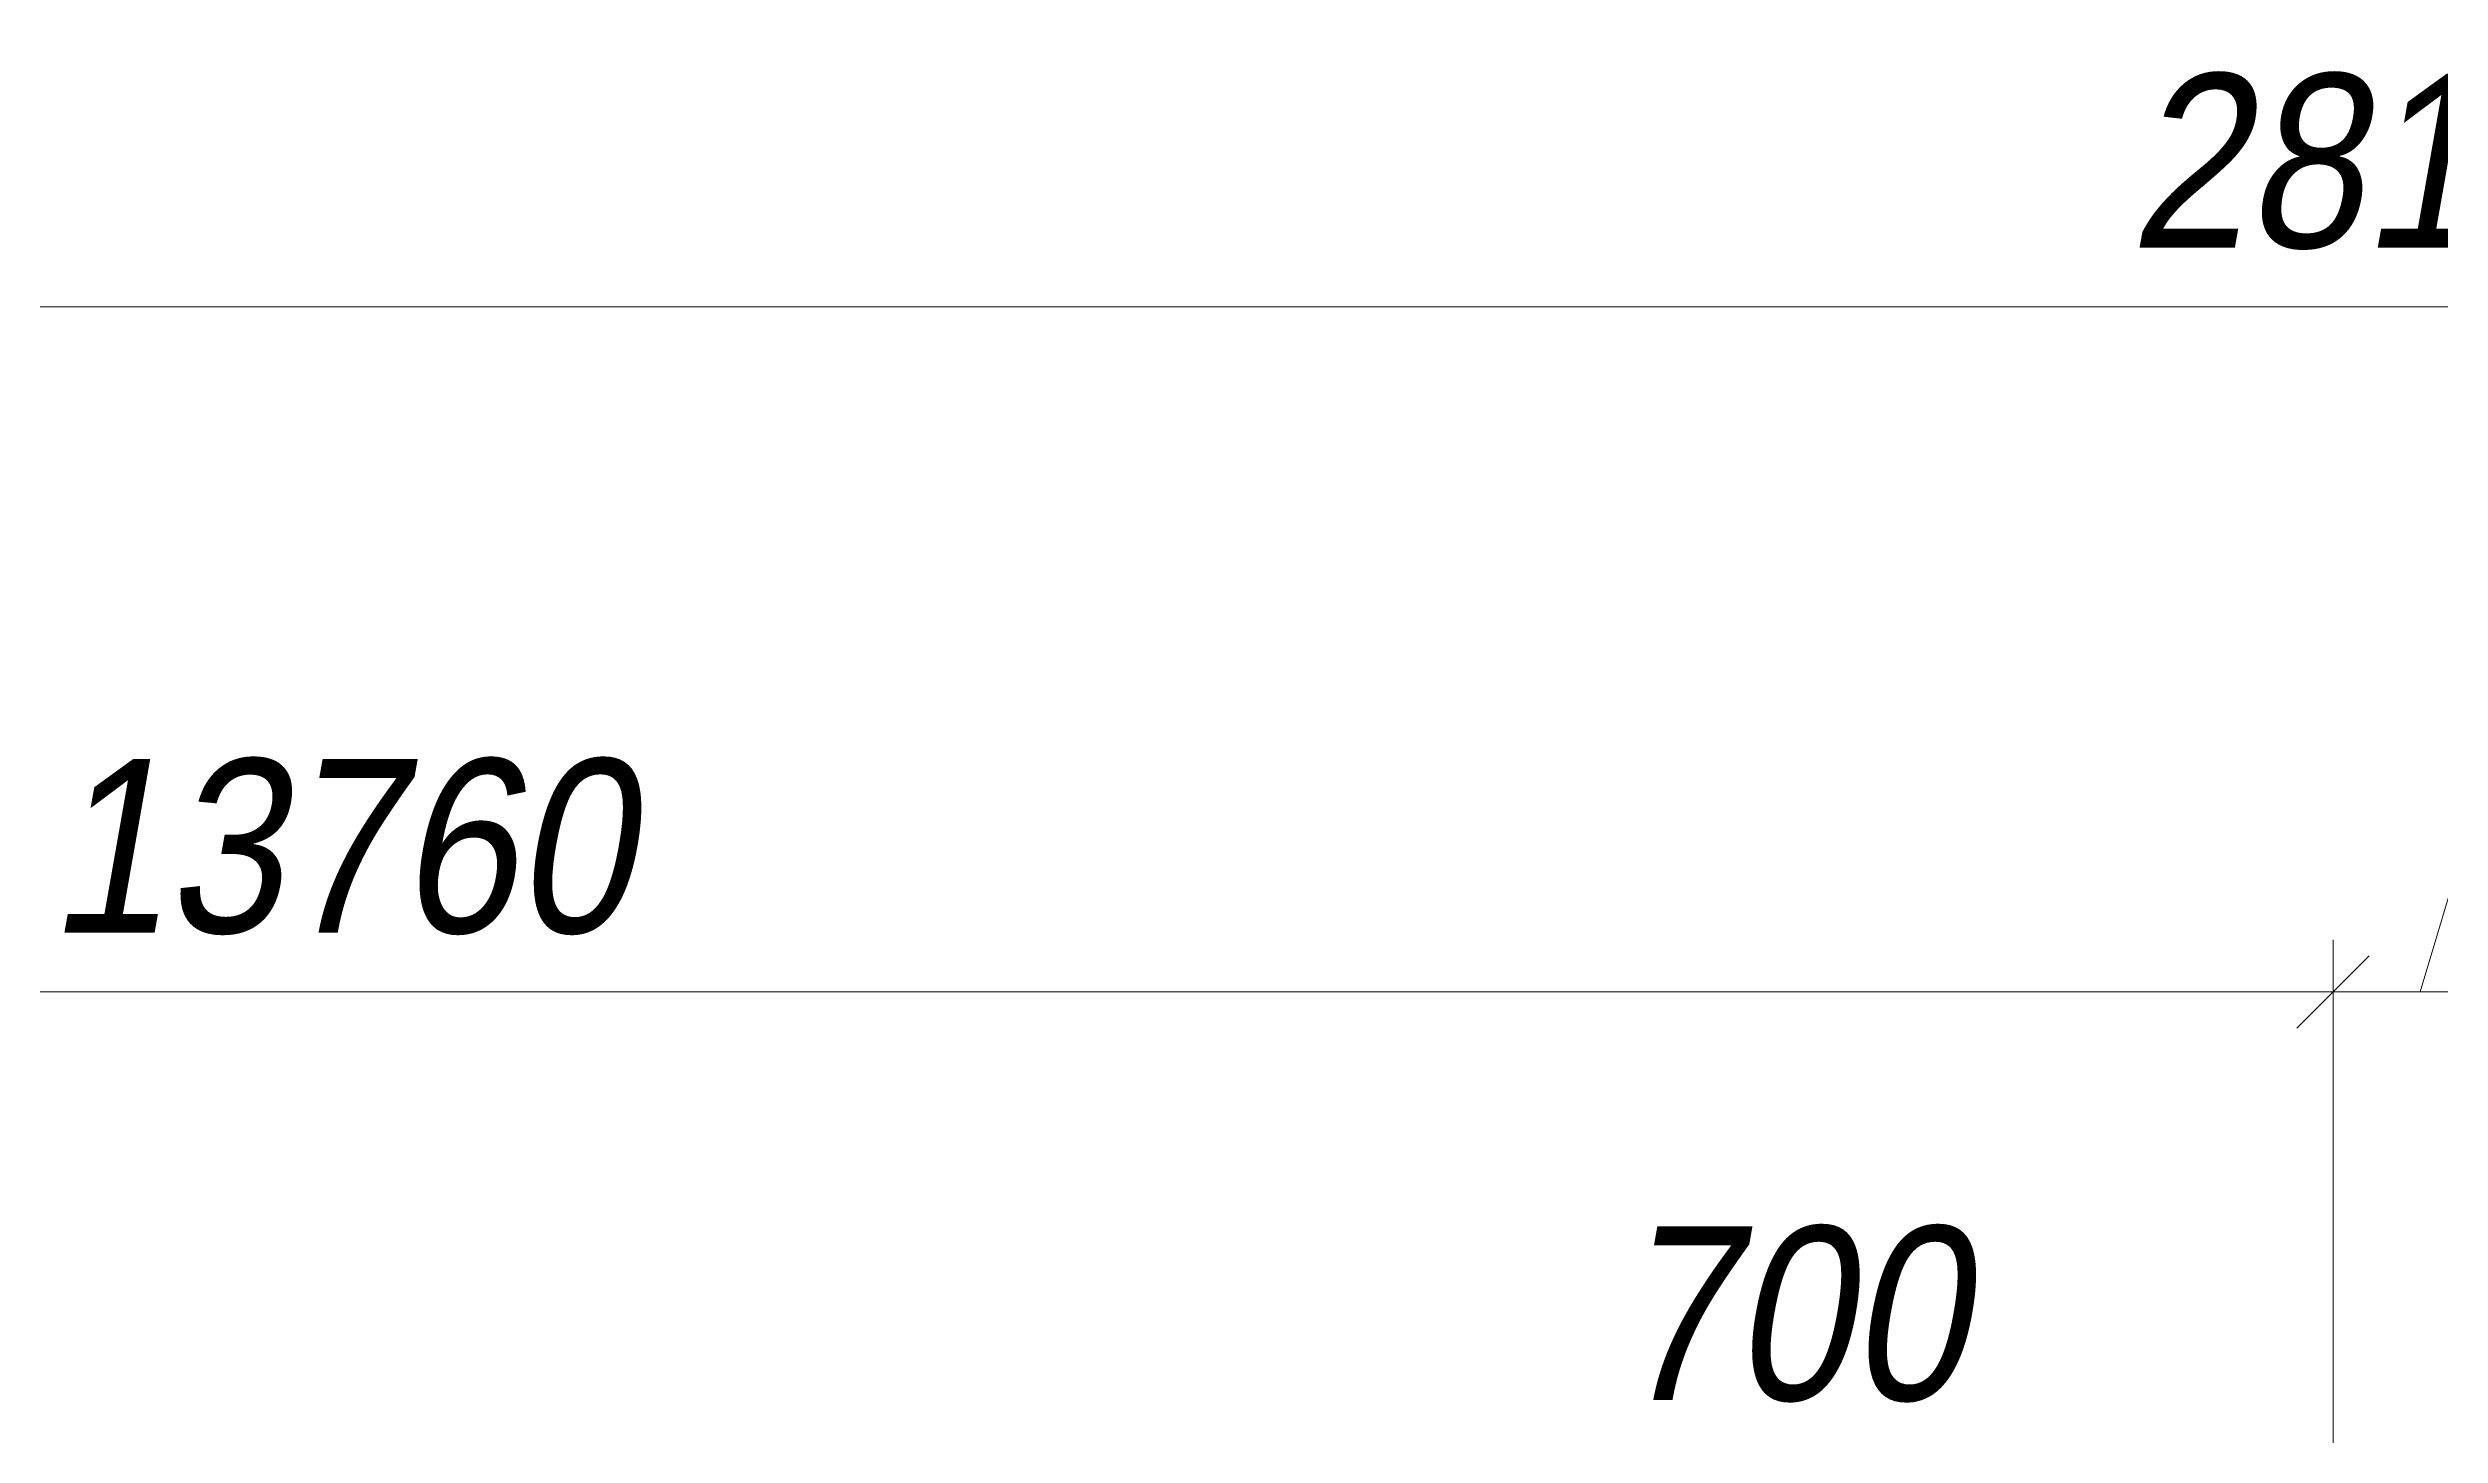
# Model space of a CAD drawing. Header units: millimetres. Extents: x 1864 to 10174863, y -4887456 to 5366151.
# Drawn here: x 9284954 to 9293210, y 340676 to 345465 of the extents above; entities that cross this region are included whole.
import ezdxf
from ezdxf.enums import TextEntityAlignment as Align

# ---------------------------------------------------------------- set-up
doc = ezdxf.new("R2018")
doc.units = ezdxf.units.MM
doc.layers.add('T-DIMS', color=3, linetype='Continuous', lineweight=30)
doc.layers.add('T-SECT', color=6, linetype='Continuous', lineweight=30)
doc.styles.get("Standard").update_dxf_attribs({"font": 'arial.ttf'})
doc.styles.add('TM', font='mipgost.shx', dxfattribs={"width": 0.9, "oblique": 10})
doc.dimstyles.new('TM', dxfattribs={"dimscale": 0, "dimtxt": 3, "dimasz": 1.25, "dimexe": 0.9, "dimexo": 1, "dimgap": 1, "dimtad": 1, "dimdec": 0, "dimdsep": 46, "dimtxsty": 'TM', "dimblk1": 'OBLIQUE', "dimblk2": 'OBLIQUE', "dimsah": 1, "dimcen": 3, "dimdle": 0.9, "dimclrt": 7, "dimadec": 0, "dimazin": 0, "dimtfac": 1, "dimtdec": 0, "dimtmove": 1, "dimatfit": 2, "dimldrblk": 'NONE', "dimfxl": 1, "dimtfill": 1, "dimtolj": 1, "dimlwd": 15, "dimlwe": 15, "dimarcsym": 0})

# ---------------------------------------------------------------- blocks, each defined once
blk = doc.blocks.new('_OBLIQUE')
at = {"color": 0, "linetype": 'ByBlock', "lineweight": -2}
blk.add_line((0.5000000000000001, 0.4999999999999999), (-0.5000000000000001, -0.4999999999999999), dxfattribs=at)
blk = doc.blocks.new('*D675')
at = {"layer": 'Defpoints', "color": 0, "transparency": 16777216}
for p in [(9279080.047488198, 342205.8760266896), (9279080.047488198, 337585.7049742337), (9292840.047488198, 337495.7049742337)]:
    blk.add_point(p, dxfattribs=at)
at = {"layer": 'T-DIMS', "color": 0, "lineweight": 15, "transparency": 16777216}
for p, q in [((9279080.047488198, 337785.7049742337), (9279080.047488198, 342385.8760266896)), ((9292840.047488198, 337695.7049742337), (9292840.047488198, 342385.8760266896))]:
    blk.add_line(p, q, dxfattribs=at)
at = {"layer": 'T-DIMS', "color": 0, "linetype": 'Continuous', "lineweight": 15, "transparency": 16777216}
blk.add_line((9293020.047488198, 342205.8760266896), (9278900.047488198, 342205.8760266896), dxfattribs=at)
at = {"layer": 'T-DIMS', "color": 0, "lineweight": 15, "transparency": 16777216, "xscale": 250, "yscale": 250, "zscale": 250, "rotation": 180}
blk.add_blockref('_OBLIQUE', (9279080.047488198, 342205.8760266896), dxfattribs=at)
at = {"layer": 'T-DIMS', "color": 0, "lineweight": 15, "transparency": 16777216, "xscale": 250, "yscale": 250, "zscale": 250}
blk.add_blockref('_OBLIQUE', (9292840.047488198, 342205.8760266896), dxfattribs=at)
at = {"layer": 'T-DIMS', "color": 7, "transparency": 16777216, "insert": (9285960.047488198, 342705.8760266896), "char_height": 600, "attachment_point": 5, "style": 'TM', "bg_fill": 3, "box_fill_scale": 1.1, "bg_fill_color": 256, "bg_fill_true_color": 13158600, "bg_fill_transparency": 0}
blk.add_mtext('\\A1;13760', dxfattribs=at)
blk = doc.blocks.new('_None')
blk = doc.blocks.new('*D1030')
at = {"layer": 'Defpoints', "color": 0, "transparency": 16777216}
for p in [(9292140.047488198, 339671.7367068525), (9292140.047488198, 337945.7349712249), (9292840.047488198, 337959.7349712249)]:
    blk.add_point(p, dxfattribs=at)
at = {"layer": 'T-DIMS', "color": 0, "linetype": 'Continuous', "lineweight": 15, "transparency": 16777216}
for p, q in [((9291702.900397286, 340592.3918827172), (9290232.43278029, 340592.3918827172)), ((9292490.047488198, 339671.7367068525), (9291702.900397286, 340592.3918827172)), ((9293020.047488198, 339671.7367068525), (9291960.047488198, 339671.7367068525))]:
    blk.add_line(p, q, dxfattribs=at)
at = {"layer": 'T-DIMS', "color": 0, "lineweight": 15, "transparency": 16777216}
for p, q in [((9292140.047488198, 338145.7349712249), (9292140.047488198, 339851.7367068525)), ((9292840.047488198, 338159.7349712249), (9292840.047488198, 339851.7367068525))]:
    blk.add_line(p, q, dxfattribs=at)
at = {"layer": 'T-DIMS', "color": 0, "lineweight": 15, "transparency": 16777216, "xscale": 250, "yscale": 250, "zscale": 250, "rotation": 180}
blk.add_blockref('_OBLIQUE', (9292140.047488198, 339671.7367068525), dxfattribs=at)
at = {"layer": 'T-DIMS', "color": 0, "lineweight": 15, "transparency": 16777216, "xscale": 250, "yscale": 250, "zscale": 250}
blk.add_blockref('_OBLIQUE', (9292840.047488198, 339671.7367068525), dxfattribs=at)
at = {"layer": 'T-DIMS', "color": 7, "transparency": 16777216, "insert": (9290967.666588787, 341092.3918827172), "char_height": 600, "attachment_point": 5, "style": 'TM', "bg_fill": 3, "box_fill_scale": 1.1, "bg_fill_color": 256, "bg_fill_true_color": 13158600, "bg_fill_transparency": 0}
blk.add_mtext('\\A1;700', dxfattribs=at)
blk = doc.blocks.new('*D676')
at = {"layer": 'Defpoints', "color": 0, "transparency": 16777216}
for p in [(9293440.047488198, 342205.8760266896), (9292840.047488198, 341380.487673163), (9293440.047488198, 341380.487673163)]:
    blk.add_point(p, dxfattribs=at)
at = {"layer": 'T-DIMS', "color": 0, "linetype": 'Continuous', "lineweight": 15, "transparency": 16777216}
for p, q in [((9293140.047488198, 342205.8760266896), (9293374.047488198, 342985.8760266896)), ((9293374.047488198, 342985.8760266896), (9294844.515105193, 342985.8760266896)), ((9292660.047488198, 342205.8760266896), (9293620.047488198, 342205.8760266896))]:
    blk.add_line(p, q, dxfattribs=at)
at = {"layer": 'T-DIMS', "color": 0, "lineweight": 15, "transparency": 16777216}
for p, q in [((9292840.047488198, 341580.487673163), (9292840.047488198, 342385.8760266896)), ((9293440.047488198, 341580.487673163), (9293440.047488198, 342385.8760266896))]:
    blk.add_line(p, q, dxfattribs=at)
at = {"layer": 'T-DIMS', "color": 0, "lineweight": 15, "transparency": 16777216, "xscale": 250, "yscale": 250, "zscale": 250, "rotation": 180}
blk.add_blockref('_OBLIQUE', (9292840.047488198, 342205.8760266896), dxfattribs=at)
at = {"layer": 'T-DIMS', "color": 0, "lineweight": 15, "transparency": 16777216, "xscale": 250, "yscale": 250, "zscale": 250}
blk.add_blockref('_OBLIQUE', (9293440.047488198, 342205.8760266896), dxfattribs=at)
at = {"layer": 'T-DIMS', "color": 7, "transparency": 16777216, "insert": (9294109.281296697, 343485.8760266896), "char_height": 600, "attachment_point": 5, "style": 'TM', "bg_fill": 3, "box_fill_scale": 1.1, "bg_fill_color": 256, "bg_fill_true_color": 13158600, "bg_fill_transparency": 0}
blk.add_mtext('\\A1;600', dxfattribs=at)
blk = doc.blocks.new('*D677')
at = {"layer": 'Defpoints', "color": 0, "transparency": 16777216}
for p in [(9307200.047488198, 344571.447240233), (9307200.047488198, 338089.2661328312), (9279080.047488198, 337835.7049742337)]:
    blk.add_point(p, dxfattribs=at)
at = {"layer": 'T-DIMS', "color": 0, "lineweight": 15, "transparency": 16777216}
for p, q in [((9279080.047488198, 338035.7049742337), (9279080.047488198, 344751.447240233)), ((9307200.047488198, 338289.2661328312), (9307200.047488198, 344751.447240233))]:
    blk.add_line(p, q, dxfattribs=at)
at = {"layer": 'T-DIMS', "color": 0, "linetype": 'Continuous', "lineweight": 15, "transparency": 16777216}
blk.add_line((9278900.047488198, 344571.447240233), (9307380.047488198, 344571.447240233), dxfattribs=at)
at = {"layer": 'T-DIMS', "color": 0, "lineweight": 15, "transparency": 16777216, "xscale": 250, "yscale": 250, "zscale": 250, "rotation": 180}
blk.add_blockref('_OBLIQUE', (9279080.047488198, 344571.447240233), dxfattribs=at)
at = {"layer": 'T-DIMS', "color": 0, "lineweight": 15, "transparency": 16777216, "xscale": 250, "yscale": 250, "zscale": 250}
blk.add_blockref('_OBLIQUE', (9307200.047488198, 344571.447240233), dxfattribs=at)
at = {"layer": 'T-DIMS', "color": 7, "transparency": 16777216, "insert": (9293140.047488198, 345071.447240233), "char_height": 600, "attachment_point": 5, "style": 'TM', "bg_fill": 3, "box_fill_scale": 1.1, "bg_fill_color": 256, "bg_fill_true_color": 13158600, "bg_fill_transparency": 0}
blk.add_mtext('\\A1;28120', dxfattribs=at)
blk = doc.blocks.new('Вид с масштабом')
at = {"layer": 'T-SECT', "lineweight": 60, "ltscale": 100, "oblique": 10, "width": 1.1, "flags": 104}
blk.add_attdef('ВИД', text='', height=5, dxfattribs=at).set_placement((44.51349068049297, 14.75833333333334), align=Align.BOTTOM_RIGHT)
at = {"layer": 'T-SECT', "lineweight": 60, "ltscale": 100, "style": 'TM', "width": 1.1}
blk.add_attdef('СИМВОЛЫ', (0.3062414766761208, 0.2632536809184529), '', height=5, dxfattribs=at)
at = {"layer": 'T-SECT', "lineweight": 30, "oblique": 15, "width": 1.1, "flags": 106}
blk.add_attdef('комментарий', text='', height=3.5, dxfattribs=at).set_placement((0, -0.9958214849233684), align=Align.TOP_CENTER)

msp = doc.modelspace()

# ---------------------------------------------------------------- dimensions: what is measured, and where the dimension line sits
at = {"layer": 'T-DIMS'}
dim = msp.add_linear_dim(base=(9279080.047488198, 342205.8760266896), p1=(9292840.047488198, 337495.7049742337), p2=(9279080.047488198, 337585.7049742337), angle=180, dimstyle='TM', override={"dimscale": 0, "dimtix": 0, "dimtofl": 1, "dimtmove": 1, "dimatfit": 2}, dxfattribs=at)
dim.commit()
dim.dimension.update_dxf_attribs({"geometry": '*D675', "text_midpoint": (9285960.047488198, 342705.8760266896)})

# ---------------------------------------------------------------- next in the draw order: dimensions: what is measured, and where the dimension line sits
dim = msp.add_linear_dim(base=(9292140.047488198, 339671.7367068525), p1=(9292840.047488198, 337959.7349712249), p2=(9292140.047488198, 337945.7349712249), angle=180, dimstyle='TM', override={"dimscale": 0, "dimtix": 0, "dimtofl": 1, "dimtmove": 1, "dimatfit": 2}, dxfattribs=at)
dim.commit()
dim.dimension.update_dxf_attribs({"geometry": '*D1030', "text_midpoint": (9291502.900397286, 340592.3918827172), "dimtype": 160})

# ---------------------------------------------------------------- next in the draw order: dimensions: what is measured, and where the dimension line sits
dim = msp.add_linear_dim(base=(9293440.047488198, 342205.8760266896), p1=(9292840.047488198, 341380.487673163), p2=(9293440.047488198, 341380.487673163), dimstyle='TM', override={"dimscale": 0, "dimtix": 0, "dimtofl": 1, "dimtmove": 1, "dimatfit": 2}, dxfattribs=at)
dim.commit()
dim.dimension.update_dxf_attribs({"geometry": '*D676', "text_midpoint": (9293574.047488198, 343485.8760266896)})

# ---------------------------------------------------------------- next in the draw order: dimensions: what is measured, and where the dimension line sits
dim = msp.add_linear_dim(base=(9307200.047488198, 344571.447240233), p1=(9279080.047488198, 337835.7049742337), p2=(9307200.047488198, 338089.2661328312), dimstyle='TM', override={"dimscale": 0, "dimtix": 0, "dimtofl": 1, "dimtmove": 1, "dimatfit": 2}, dxfattribs=at)
dim.commit()
dim.dimension.update_dxf_attribs({"geometry": '*D677', "text_midpoint": (9293140.047488198, 345071.447240233)})

# ---------------------------------------------------------------- next in the draw order: block references
ref = msp.add_blockref('Вид с масштабом', (9292033.124272808, 343606.0041224952), dxfattribs=dict(xscale=200, yscale=200, zscale=200))
lines = msp.add_mtext('\\W1.1000;', dxfattribs={"layer": 'T-SECT', "insert": (9292033.124272808, 343406.8398253914), "char_height": 2.5, "attachment_point": 1})
ref.add_attrib('комментарий', '', (9292033.124272808, 343406.8398253914)).embed_mtext(lines)

doc.saveas('drawing.dxf')
